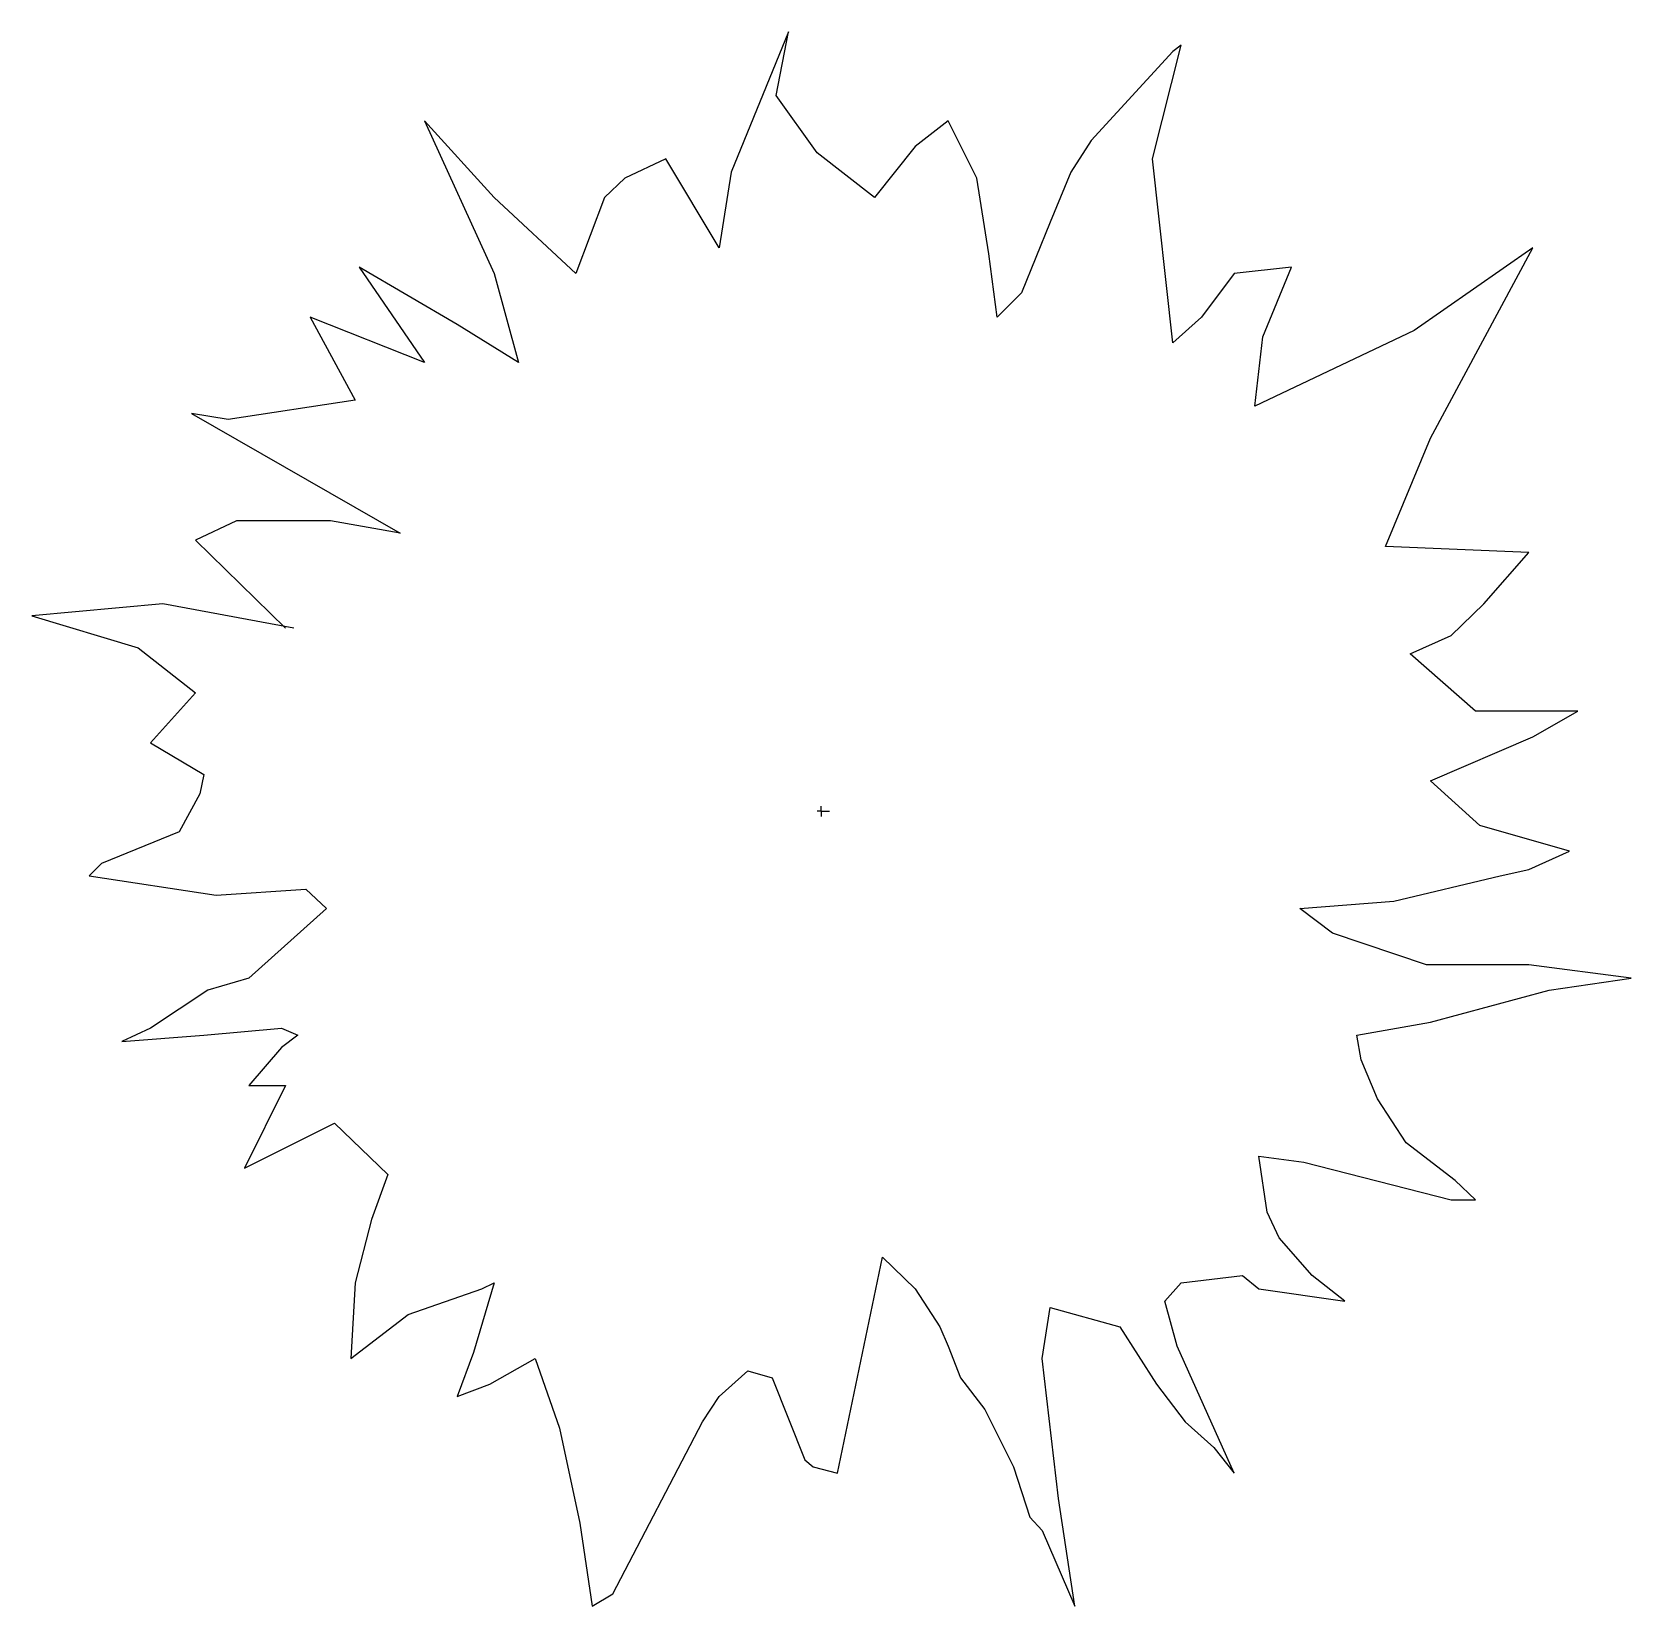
# Model space of a CAD drawing. Header units: millimetres. Extents: x 316.79 to 319.23, y 2575.38 to 2577.79.
import ezdxf

# ---------------------------------------------------------------- set-up
doc = ezdxf.new("R2010")
doc.units = ezdxf.units.MM
doc.header["$LTSCALE"] = 10
doc.layers.add('Vegetais', color=94, linetype='Continuous')

msp = doc.modelspace()

# ---------------------------------------------------------------- linework, layer by layer
at = {"layer": 'Vegetais'}
for p, q in [((317.943, 2577.7877), (317.8555, 2577.5736)), ((317.9242, 2577.6908), (317.943, 2577.7877)), ((318.4992, 2577.5939), (318.543, 2577.7674)), ((318.543, 2577.7674), (318.5305, 2577.758)), ((318.5305, 2577.758), (318.4055, 2577.6221)), ((317.9867, 2577.6033), (317.9242, 2577.6908)), ((317.493, 2577.5346), (317.3867, 2577.6518)), ((317.3867, 2577.6518), (317.493, 2577.4189)), ((318.1867, 2577.6518), (318.1367, 2577.6127)), ((318.2305, 2577.5643), (318.1867, 2577.6518)), ((318.4055, 2577.6221), (318.3742, 2577.5736)), ((318.0742, 2577.5346), (317.9867, 2577.6033)), ((318.1367, 2577.6127), (318.0742, 2577.5346)), ((317.7555, 2577.5939), (317.693, 2577.5643)), ((317.8367, 2577.458), (317.7555, 2577.5939)), ((317.8555, 2577.5736), (317.8367, 2577.458)), ((318.3742, 2577.5736), (318.343, 2577.4971)), ((318.5305, 2577.3127), (318.4992, 2577.5939)), ((317.693, 2577.5643), (317.6617, 2577.5346)), ((318.2492, 2577.4486), (318.2305, 2577.5643)), ((317.618, 2577.4189), (317.493, 2577.5346)), ((317.6617, 2577.5346), (317.618, 2577.4189)), ((318.343, 2577.4971), (318.2992, 2577.3893)), ((318.2617, 2577.3518), (318.2492, 2577.4486)), ((319.0805, 2577.458), (318.8992, 2577.3314)), ((318.9242, 2577.1674), (319.0805, 2577.458)), ((317.4367, 2577.3408), (317.2867, 2577.4283)), ((317.2867, 2577.4283), (317.3867, 2577.283)), ((318.7117, 2577.4283), (318.6242, 2577.4189)), ((318.668, 2577.3221), (318.7117, 2577.4283)), ((317.493, 2577.4189), (317.5305, 2577.283)), ((318.6242, 2577.4189), (318.5742, 2577.3518)), ((318.2992, 2577.3893), (318.2617, 2577.3518)), ((317.3867, 2577.283), (317.2117, 2577.3518)), ((317.2117, 2577.3518), (317.2805, 2577.2252)), ((318.5742, 2577.3518), (318.5305, 2577.3127)), ((317.5305, 2577.283), (317.4367, 2577.3408)), ((318.8992, 2577.3314), (318.6555, 2577.2158)), ((318.6555, 2577.2158), (318.668, 2577.3221)), ((317.0867, 2577.1955), (317.0305, 2577.2049)), ((317.0305, 2577.2049), (317.3492, 2577.0221)), ((317.2805, 2577.2252), (317.0867, 2577.1955)), ((318.8555, 2577.0018), (318.9242, 2577.1674)), ((317.0992, 2577.0408), (317.0367, 2577.0111)), ((317.243, 2577.0408), (317.0992, 2577.0408)), ((317.3492, 2577.0221), (317.243, 2577.0408)), ((317.0367, 2577.0111), (317.1742, 2576.8768)), ((319.0742, 2576.9924), (318.8555, 2577.0018)), ((319.0055, 2576.9143), (319.0742, 2576.9924)), ((316.9867, 2576.9143), (316.7867, 2576.8955)), ((317.1867, 2576.8768), (316.9867, 2576.9143)), ((318.9555, 2576.8658), (319.0055, 2576.9143)), ((316.7867, 2576.8955), (316.9492, 2576.8471)), ((318.893, 2576.8377), (318.9555, 2576.8658)), ((316.9492, 2576.8471), (317.0367, 2576.7783)), ((318.993, 2576.7502), (318.893, 2576.8377)), ((317.0367, 2576.7783), (316.968, 2576.7018)), ((319.1492, 2576.7502), (318.993, 2576.7502)), ((319.0805, 2576.7111), (319.1492, 2576.7502)), ((316.968, 2576.7018), (317.0492, 2576.6533)), ((318.9242, 2576.6439), (319.0805, 2576.7111)), ((317.0492, 2576.6533), (317.043, 2576.6236)), ((318.9992, 2576.5752), (318.9242, 2576.6439)), ((317.043, 2576.6236), (317.0117, 2576.5658)), ((317.993, 2576.5971), (317.9867, 2576.5971)), ((317.993, 2576.5971), (317.993, 2576.6049)), ((317.993, 2576.5971), (317.993, 2576.5893)), ((317.993, 2576.5971), (318.0055, 2576.5971)), ((319.1367, 2576.5361), (318.9992, 2576.5752)), ((317.0117, 2576.5658), (316.893, 2576.5174)), ((319.0742, 2576.508), (319.1367, 2576.5361)), ((316.893, 2576.5174), (316.8742, 2576.4986)), ((316.8742, 2576.4986), (317.068, 2576.4689)), ((318.868, 2576.4596), (319.0305, 2576.4986)), ((319.0305, 2576.4986), (319.0742, 2576.508)), ((317.068, 2576.4689), (317.2055, 2576.4783)), ((317.2055, 2576.4783), (317.2367, 2576.4486)), ((317.2367, 2576.4486), (317.118, 2576.3424)), ((318.7242, 2576.4486), (318.868, 2576.4596)), ((318.7742, 2576.4111), (318.7242, 2576.4486)), ((318.918, 2576.3627), (318.7742, 2576.4111)), ((319.0742, 2576.3627), (318.918, 2576.3627)), ((319.2305, 2576.3424), (319.0742, 2576.3627)), ((317.0555, 2576.3236), (316.968, 2576.2658)), ((317.118, 2576.3424), (317.0555, 2576.3236)), ((318.9242, 2576.2752), (319.1055, 2576.3236)), ((319.1055, 2576.3236), (319.2305, 2576.3424)), ((318.8117, 2576.2549), (318.9242, 2576.2752)), ((316.968, 2576.2658), (316.9242, 2576.2455)), ((316.9242, 2576.2455), (317.0492, 2576.2549)), ((317.0492, 2576.2549), (317.168, 2576.2658)), ((317.168, 2576.2658), (317.193, 2576.2549)), ((317.193, 2576.2549), (317.168, 2576.2361)), ((318.818, 2576.2174), (318.8117, 2576.2549)), ((317.168, 2576.2361), (317.118, 2576.1783)), ((318.843, 2576.158), (318.818, 2576.2174)), ((317.1742, 2576.1783), (317.1117, 2576.0518)), ((317.118, 2576.1783), (317.1742, 2576.1783)), ((318.8867, 2576.0908), (318.843, 2576.158)), ((317.1117, 2576.0518), (317.2492, 2576.1205)), ((317.2492, 2576.1205), (317.3305, 2576.0424)), ((318.9617, 2576.033), (318.8867, 2576.0908)), ((318.6742, 2575.9846), (318.6617, 2576.0705)), ((318.6617, 2576.0705), (318.7305, 2576.0611)), ((318.7305, 2576.0611), (318.9555, 2576.0033)), ((317.3305, 2576.0424), (317.3055, 2575.9736)), ((318.993, 2576.0033), (318.9617, 2576.033)), ((318.693, 2575.9455), (318.6742, 2575.9846)), ((318.9555, 2576.0033), (318.993, 2576.0033)), ((317.3055, 2575.9736), (317.2805, 2575.8768)), ((318.743, 2575.8877), (318.693, 2575.9455)), ((318.018, 2575.5861), (318.0867, 2575.9158)), ((318.0867, 2575.9158), (318.1367, 2575.8674)), ((318.543, 2575.8768), (318.6367, 2575.8877)), ((318.6367, 2575.8877), (318.6617, 2575.8674)), ((318.793, 2575.8486), (318.743, 2575.8877)), ((317.2805, 2575.8768), (317.2742, 2575.7611)), ((317.3617, 2575.8283), (317.4742, 2575.8674)), ((317.493, 2575.8768), (317.4617, 2575.7705)), ((317.4742, 2575.8674), (317.493, 2575.8768)), ((318.1367, 2575.8674), (318.1742, 2575.8096)), ((318.518, 2575.8486), (318.543, 2575.8768)), ((318.6617, 2575.8674), (318.793, 2575.8486)), ((318.3305, 2575.7611), (318.343, 2575.8393)), ((318.343, 2575.8393), (318.4492, 2575.8096)), ((318.5367, 2575.7799), (318.518, 2575.8486)), ((317.2742, 2575.7611), (317.3617, 2575.8283)), ((318.1742, 2575.8096), (318.1867, 2575.7799)), ((318.4492, 2575.8096), (318.5055, 2575.7221)), ((317.4617, 2575.7705), (317.4367, 2575.7033)), ((318.1867, 2575.7799), (318.2055, 2575.7314)), ((318.6242, 2575.5861), (318.5367, 2575.7799)), ((317.4867, 2575.7221), (317.5555, 2575.7611)), ((317.5555, 2575.7611), (317.593, 2575.6549)), ((317.8367, 2575.7033), (317.8805, 2575.7424)), ((317.8805, 2575.7424), (317.918, 2575.7314)), ((318.3555, 2575.5471), (318.3305, 2575.7611)), ((317.4367, 2575.7033), (317.4867, 2575.7221)), ((317.918, 2575.7314), (317.968, 2575.6064)), ((318.2055, 2575.7314), (318.243, 2575.683)), ((318.5055, 2575.7221), (318.5492, 2575.6643)), ((317.8117, 2575.6643), (317.8367, 2575.7033)), ((317.6742, 2575.4018), (317.8117, 2575.6643)), ((318.243, 2575.683), (318.2867, 2575.5955)), ((318.5492, 2575.6643), (318.593, 2575.6252)), ((317.593, 2575.6549), (317.6242, 2575.5096)), ((318.593, 2575.6252), (318.6242, 2575.5861)), ((317.968, 2575.6064), (317.9805, 2575.5955)), ((317.9805, 2575.5955), (318.018, 2575.5861)), ((318.2867, 2575.5955), (318.3117, 2575.5189)), ((318.3805, 2575.383), (318.3555, 2575.5471)), ((318.3117, 2575.5189), (318.3305, 2575.4986)), ((317.6242, 2575.5096), (317.643, 2575.383)), ((318.3305, 2575.4986), (318.3805, 2575.383)), ((317.643, 2575.383), (317.6742, 2575.4018))]:
    msp.add_line(p, q, dxfattribs=at)

doc.saveas('drawing.dxf')
